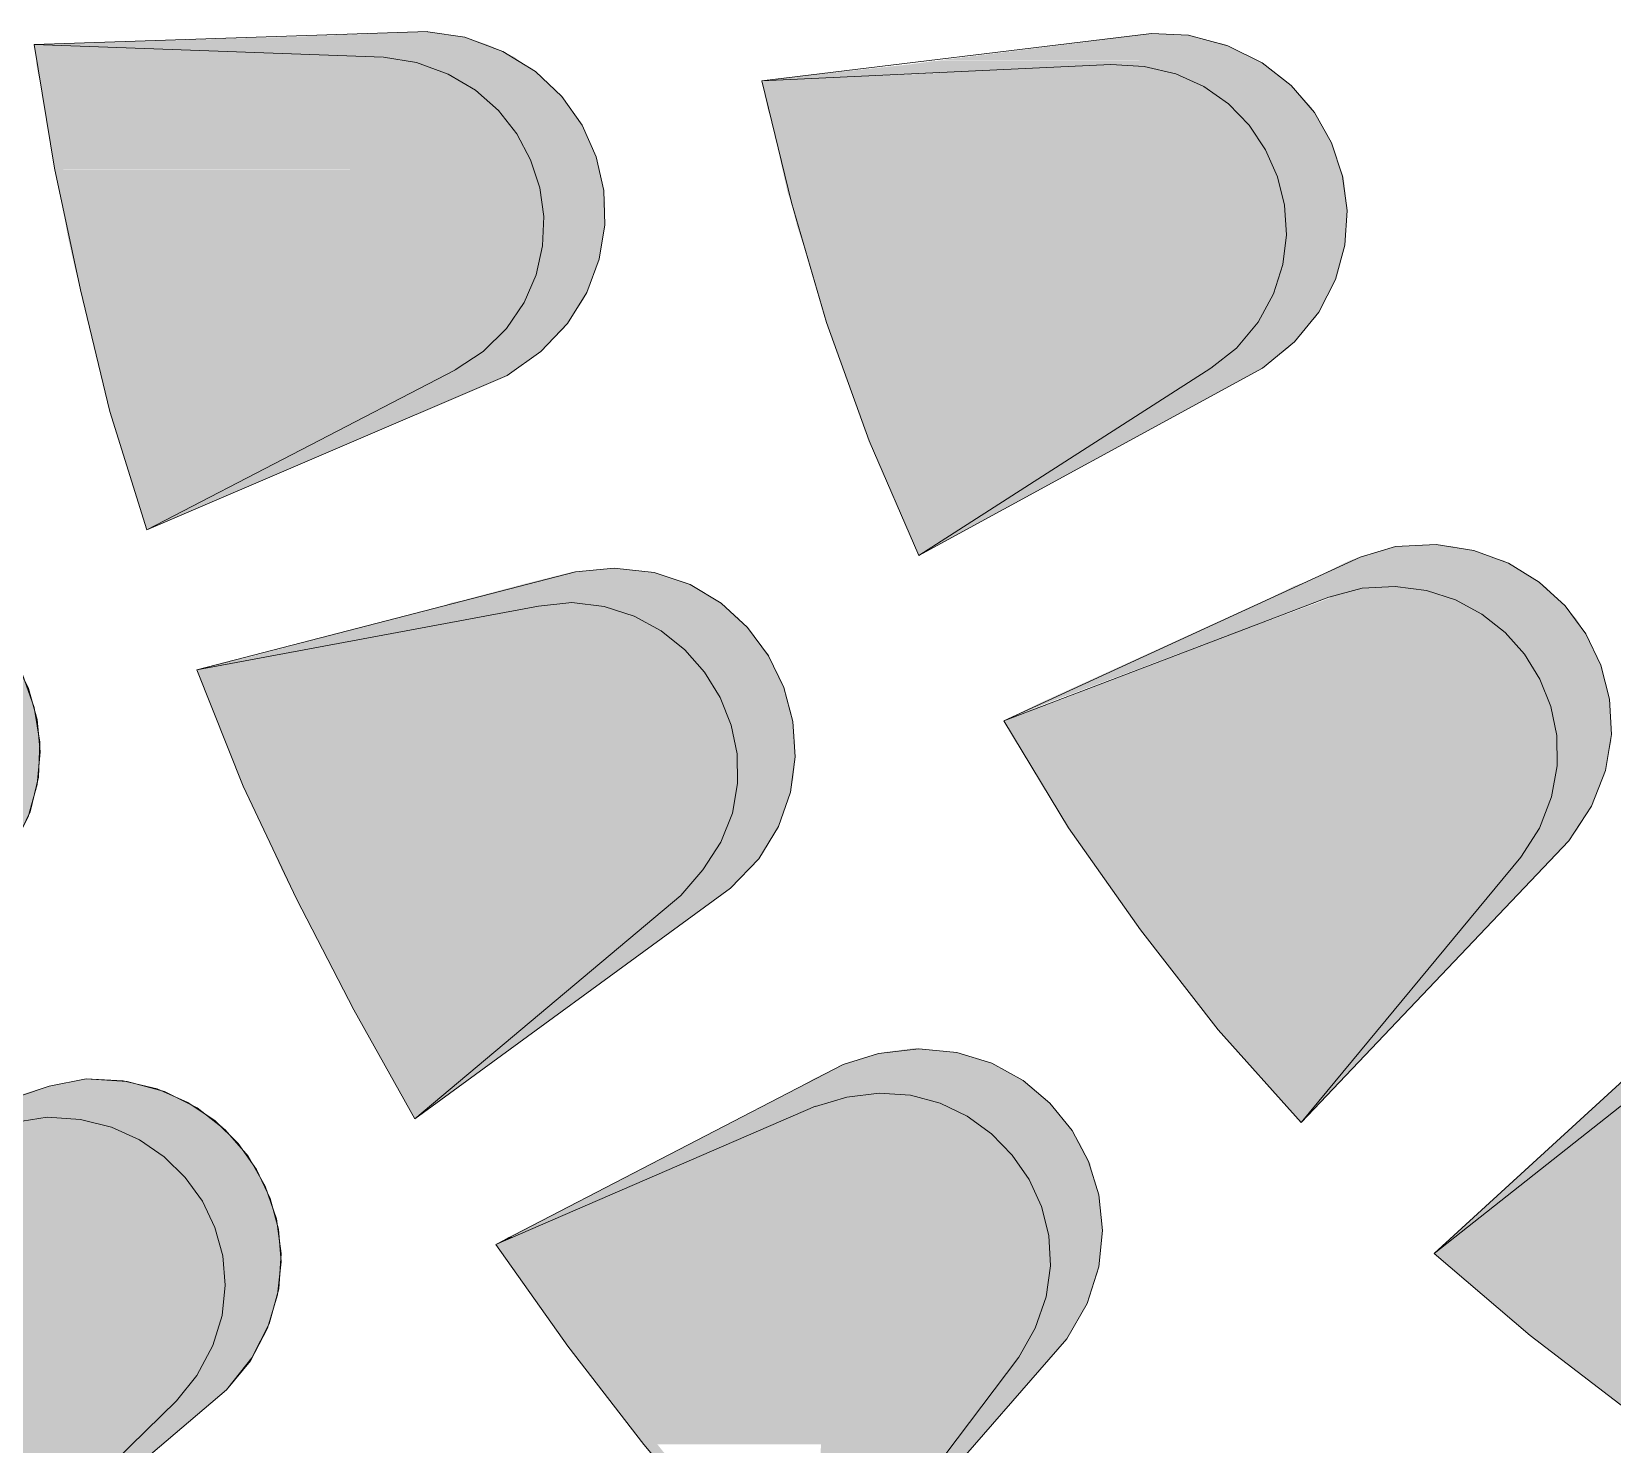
# Model space of a CAD drawing. Extents: x 0 to 245, y -13 to 205.
# Drawn here: x 110.05 to 136.17, y 73.71 to 97.07 of the extents above; entities that cross this region are included whole.
import ezdxf

# ---------------------------------------------------------------- set-up
doc = ezdxf.new("R2010")
doc.units = 0
doc.layers.add('FILL', color=8, linetype='Continuous')
doc.layers.add('GEOMETRY', color=7, linetype='Continuous')

msp = doc.modelspace()

# ---------------------------------------------------------------- hatches: boundary and pattern name
at = {"layer": 'FILL'}
for points in [[(110.091, 96.86), (116.593, 97.072)], [(114.121, 96.98), (110.092, 96.861), (117.569, 96.861)], [(111.953, 88.833), (117.905, 91.388), (118.462, 91.784), (118.9, 92.247), (119.221, 92.761), (119.426, 93.31), (119.519, 93.877), (119.501, 94.446), (119.375, 95), (119.144, 95.524), (118.808, 96), (118.372, 96.412), (117.836, 96.744), (117.204, 96.979), (116.593, 97.071)], [(116.592, 97.071), (114.12, 96.979), (117.202, 96.979)], [(114.121, 96.98), (117.203, 96.98), (117.569, 96.861)], [(122.117, 96.259), (128.555, 97.041)], [(124.711, 88.413), (130.387, 91.509), (130.917, 91.942), (131.318, 92.436), (131.593, 92.975), (131.748, 93.54), (131.786, 94.116), (131.712, 94.685), (131.53, 95.231), (131.246, 95.736), (130.863, 96.183), (130.385, 96.556), (129.818, 96.838), (129.166, 97.011), (128.556, 97.041)], [(128.342, 97.011), (127.153, 96.861), (129.777, 96.861)], [(128.555, 97.041), (128.342, 97.011), (129.165, 97.011)], [(128.342, 97.011), (129.165, 97.011), (129.777, 96.861)], [(115.86, 96.65), (110.091, 96.861)], [(110.091, 96.861), (110.427, 94.817), (110.853, 92.802), (111.342, 90.789), (111.952, 88.834)], [(110.091, 96.861), (111.952, 96.77), (117.782, 96.77)], [(110.091, 96.861), (117.569, 96.861), (117.782, 96.77)], [(110.091, 96.861), (110.121, 96.65), (115.798, 96.65)], [(111.953, 96.77), (115.86, 96.65), (118.027, 96.65)], [(111.953, 96.77), (117.783, 96.77), (118.027, 96.65)], [(127.153, 96.861), (124.986, 96.59), (130.327, 96.59)], [(127.153, 96.861), (129.777, 96.861), (130.327, 96.59)], [(110.122, 96.65), (110.122, 96.56), (116.348, 96.56)], [(110.122, 96.65), (115.799, 96.65), (116.348, 96.56)], [(110.122, 96.56), (110.152, 96.378), (116.898, 96.378)], [(110.122, 96.56), (116.348, 96.56), (116.898, 96.378)], [(117.049, 91.48), (117.507, 91.781), (117.895, 92.166), (118.186, 92.595), (118.384, 93.053), (118.491, 93.53), (118.509, 94.013), (118.443, 94.491), (118.294, 94.95), (118.066, 95.38), (117.76, 95.768), (117.38, 96.102), (116.929, 96.37), (116.41, 96.56), (115.86, 96.65)], [(115.86, 96.65), (116.41, 96.56), (118.149, 96.56)], [(115.86, 96.65), (118.027, 96.65), (118.149, 96.56)], [(116.41, 96.56), (116.654, 96.47), (118.301, 96.47)], [(116.41, 96.56), (118.149, 96.56), (118.301, 96.47)], [(116.654, 96.47), (116.927, 96.378), (118.423, 96.378)], [(116.654, 96.47), (118.3, 96.47), (118.423, 96.378)], [(122.117, 96.259), (127.884, 96.53)], [(124.557, 96.53), (123.154, 96.378), (124.557, 96.378)], [(124.986, 96.589), (124.557, 96.53), (130.386, 96.53)], [(124.557, 96.53), (127.883, 96.53), (124.557, 96.378)], [(127.396, 96.53), (124.864, 96.378), (128.921, 96.378)], [(124.986, 96.589), (130.327, 96.589), (130.386, 96.53)], [(127.825, 96.53), (127.396, 96.53), (128.373, 96.53)], [(127.396, 96.53), (128.373, 96.53), (128.921, 96.378)], [(129.533, 91.509), (129.96, 91.839), (130.318, 92.271), (130.572, 92.736), (130.725, 93.22), (130.784, 93.713), (130.752, 94.202), (130.636, 94.674), (130.44, 95.119), (130.168, 95.523), (129.827, 95.876), (129.421, 96.164), (128.954, 96.375), (128.433, 96.498), (127.884, 96.53)], [(127.884, 96.53), (128.434, 96.498), (130.449, 96.498)], [(127.884, 96.53), (130.387, 96.53), (130.449, 96.498)], [(128.433, 96.499), (128.983, 96.378), (130.63, 96.378)], [(128.433, 96.499), (130.449, 96.499), (130.63, 96.378)], [(110.152, 96.378), (110.213, 96.108), (117.355, 96.108)], [(110.152, 96.378), (116.898, 96.378), (117.355, 96.108)], [(116.927, 96.378), (117.385, 96.079), (118.727, 96.079)], [(116.927, 96.378), (118.422, 96.378), (118.727, 96.079)], [(123.154, 96.378), (124.557, 96.378), (122.117, 96.259)], [(124.864, 96.378), (122.117, 96.259), (129.226, 96.259)], [(122.117, 96.259), (122.603, 94.245), (123.184, 92.261), (123.886, 90.306), (124.711, 88.413)], [(122.117, 96.259), (122.147, 96.138), (129.44, 96.138)], [(122.117, 96.259), (129.226, 96.259), (129.44, 96.138)], [(122.147, 96.138), (122.208, 95.808), (129.899, 95.808)], [(122.147, 96.138), (129.44, 96.138), (129.899, 95.808)], [(124.864, 96.378), (128.922, 96.378), (129.226, 96.259)], [(128.983, 96.378), (129.258, 96.23), (130.815, 96.23)], [(128.983, 96.378), (130.63, 96.378), (130.815, 96.23)], [(129.259, 96.23), (129.472, 96.138), (130.906, 96.138)], [(129.259, 96.23), (130.816, 96.23), (130.906, 96.138)], [(129.471, 96.138), (129.899, 95.808), (131.21, 95.808)], [(129.471, 96.138), (130.906, 96.138), (131.21, 95.808)], [(110.213, 96.109), (110.275, 95.748), (117.783, 95.748)], [(110.213, 96.109), (117.356, 96.109), (117.783, 95.748)], [(117.385, 96.079), (117.415, 96.049), (118.758, 96.049)], [(117.385, 96.079), (118.727, 96.079), (118.758, 96.049)], [(117.416, 96.049), (117.812, 95.718), (119.003, 95.718)], [(117.416, 96.049), (118.759, 96.049), (119.003, 95.718)], [(110.275, 95.747), (110.336, 95.298), (118.118, 95.298)], [(110.275, 95.747), (117.783, 95.747), (118.118, 95.298)], [(117.813, 95.718), (117.905, 95.568), (119.125, 95.568)], [(117.813, 95.718), (119.002, 95.718), (119.125, 95.568)], [(122.208, 95.808), (122.33, 95.417), (130.266, 95.417)], [(122.208, 95.808), (129.899, 95.808), (130.266, 95.417)], [(129.899, 95.808), (129.928, 95.779), (131.211, 95.779)], [(129.899, 95.808), (131.211, 95.808), (131.211, 95.779)], [(129.928, 95.779), (130.265, 95.388), (131.454, 95.388)], [(129.928, 95.779), (131.21, 95.779), (131.454, 95.388)], [(117.905, 95.568), (118.149, 95.267), (119.247, 95.267)], [(117.905, 95.568), (119.125, 95.568), (119.247, 95.267)], [(122.33, 95.417), (122.422, 94.937), (130.54, 94.937)], [(122.33, 95.417), (130.266, 95.417), (130.54, 94.937)], [(130.265, 95.388), (130.356, 95.238), (131.516, 95.238)], [(130.265, 95.388), (131.454, 95.388), (131.516, 95.238)], [(110.336, 95.298), (110.428, 94.817), (118.332, 94.817)], [(110.336, 95.298), (118.118, 95.298), (118.332, 94.817)], [(118.149, 95.267), (118.24, 95.027), (119.37, 95.027)], [(118.149, 95.267), (119.247, 95.267), (119.37, 95.027)], [(130.356, 95.238), (130.54, 94.907), (131.638, 94.907)], [(130.356, 95.238), (131.516, 95.238), (131.638, 94.907)], [(118.24, 95.027), (118.362, 94.756), (119.431, 94.756)], [(118.24, 95.027), (119.37, 95.027), (119.431, 94.756)], [(122.422, 94.937), (122.544, 94.396), (130.723, 94.396)], [(122.422, 94.937), (130.54, 94.937), (130.723, 94.396)], [(130.54, 94.906), (130.631, 94.664), (131.73, 94.664)], [(130.54, 94.906), (131.639, 94.906), (131.73, 94.664)], [(110.427, 94.817), (110.427, 94.787), (118.362, 94.787)], [(110.427, 94.817), (118.331, 94.817), (118.362, 94.787)], [(110.427, 94.786), (110.549, 94.245), (118.485, 94.245)], [(110.427, 94.786), (118.362, 94.786), (118.485, 94.245)], [(118.362, 94.755), (118.455, 94.425), (119.491, 94.425)], [(118.362, 94.755), (119.431, 94.755), (119.491, 94.425)], [(130.63, 94.664), (130.722, 94.395), (131.76, 94.395)], [(130.63, 94.664), (131.73, 94.664), (131.76, 94.395)], [(118.455, 94.425), (118.485, 94.245), (119.522, 94.245)], [(118.455, 94.425), (119.491, 94.425), (119.522, 94.245)], [(122.544, 94.396), (122.604, 94.246), (130.754, 94.246)], [(122.544, 94.396), (130.723, 94.396), (130.754, 94.246)], [(130.722, 94.396), (130.753, 94.066), (131.79, 94.066)], [(130.722, 94.396), (131.76, 94.396), (131.79, 94.066)], [(110.549, 94.245), (110.641, 93.704), (118.514, 93.704)], [(110.549, 94.245), (118.485, 94.245), (118.514, 93.704)], [(118.485, 94.245), (118.485, 93.824), (119.522, 93.824)], [(118.485, 94.245), (119.522, 94.245), (119.522, 93.824)], [(122.603, 94.245), (122.697, 93.854), (130.783, 93.854)], [(122.603, 94.245), (130.753, 94.245), (130.783, 93.854)], [(130.754, 94.066), (130.783, 93.825), (131.761, 93.825)], [(130.754, 94.066), (131.791, 94.066), (131.761, 93.825)], [(118.485, 93.824), (118.514, 93.674), (119.491, 93.674)], [(118.485, 93.824), (119.522, 93.824), (119.491, 93.674)], [(122.697, 93.855), (122.88, 93.313), (130.754, 93.313)], [(122.697, 93.855), (130.783, 93.855), (130.754, 93.313)], [(130.783, 93.824), (130.754, 93.464), (131.73, 93.464)], [(130.783, 93.824), (131.761, 93.824), (131.73, 93.464)], [(110.64, 93.704), (110.762, 93.162), (118.422, 93.162)], [(110.64, 93.704), (118.514, 93.704), (118.422, 93.162)], [(118.514, 93.674), (118.422, 93.224), (119.4, 93.224)], [(118.514, 93.674), (119.491, 93.674), (119.4, 93.224)], [(122.88, 93.313), (123.033, 92.773), (130.601, 92.773)], [(122.88, 93.313), (130.754, 93.313), (130.601, 92.773)], [(130.754, 93.282), (130.631, 92.891), (131.548, 92.891)], [(130.754, 93.463), (130.754, 93.282), (131.668, 93.282)], [(130.754, 93.463), (131.731, 93.463), (131.668, 93.282)], [(130.754, 93.282), (131.668, 93.282), (131.548, 92.891)], [(110.762, 93.162), (110.853, 92.802), (118.271, 92.802)], [(110.762, 93.162), (118.422, 93.162), (118.271, 92.802)], [(118.392, 93.132), (118.209, 92.682), (119.186, 92.682)], [(118.422, 93.224), (118.392, 93.132), (119.369, 93.132)], [(118.392, 93.132), (119.37, 93.132), (119.186, 92.682)], [(118.422, 93.224), (119.4, 93.224), (119.369, 93.132)], [(110.853, 92.802), (110.884, 92.652), (118.209, 92.652)], [(110.853, 92.802), (118.271, 92.802), (118.209, 92.652)], [(123.033, 92.773), (123.184, 92.29), (130.327, 92.29)], [(123.033, 92.773), (130.6, 92.773), (130.327, 92.29)], [(130.57, 92.773), (130.356, 92.351), (131.272, 92.351)], [(130.63, 92.892), (130.569, 92.773), (131.486, 92.773)], [(130.57, 92.773), (131.487, 92.773), (131.272, 92.351)], [(130.63, 92.892), (131.546, 92.892), (131.486, 92.773)], [(110.884, 92.652), (111.006, 92.172), (117.905, 92.172)], [(110.884, 92.652), (118.209, 92.652), (117.905, 92.172)], [(118.21, 92.622), (117.905, 92.171), (118.851, 92.171)], [(118.21, 92.682), (118.21, 92.622), (119.156, 92.622)], [(118.21, 92.682), (119.188, 92.682), (119.156, 92.622)], [(118.21, 92.622), (119.156, 92.622), (118.851, 92.171)], [(123.184, 92.289), (123.184, 92.261), (130.294, 92.261)], [(123.184, 92.289), (130.327, 92.289), (130.294, 92.261)], [(123.184, 92.261), (123.336, 91.869), (129.959, 91.869)], [(123.184, 92.261), (130.294, 92.261), (129.959, 91.869)], [(130.327, 92.289), (129.99, 91.9), (130.876, 91.9)], [(130.356, 92.351), (130.327, 92.289), (131.21, 92.289)], [(130.327, 92.289), (131.211, 92.289), (130.876, 91.9)], [(130.356, 92.351), (131.272, 92.351), (131.21, 92.289)], [(111.007, 92.171), (111.098, 91.78), (117.507, 91.78)], [(111.007, 92.171), (117.905, 92.171), (117.507, 91.78)], [(117.875, 92.171), (117.508, 91.78), (118.455, 91.78)], [(117.905, 92.171), (117.875, 92.171), (118.85, 92.171)], [(117.875, 92.171), (118.851, 92.171), (118.455, 91.78)], [(117.905, 92.171), (118.85, 92.171)], [(111.097, 91.78), (111.191, 91.479), (117.049, 91.479)], [(111.097, 91.78), (117.507, 91.78), (117.049, 91.479)], [(117.446, 91.75), (117.05, 91.479), (117.996, 91.479)], [(117.507, 91.78), (117.446, 91.75), (118.393, 91.75)], [(117.446, 91.75), (118.392, 91.75), (117.996, 91.479)], [(117.507, 91.78), (118.455, 91.78), (118.393, 91.75)], [(123.337, 91.869), (123.459, 91.509), (129.533, 91.509)], [(123.337, 91.869), (129.96, 91.869), (129.533, 91.509)], [(129.96, 91.839), (129.533, 91.509), (130.387, 91.509)], [(129.99, 91.901), (129.96, 91.839), (130.815, 91.839)], [(129.96, 91.839), (130.815, 91.839), (130.387, 91.509)], [(129.99, 91.901), (130.876, 91.901), (130.815, 91.839)], [(111.191, 91.48), (111.342, 90.789), (115.738, 90.789)], [(111.191, 91.48), (117.049, 91.48), (115.738, 90.789)], [(111.953, 88.833), (117.05, 91.479)], [(117.049, 91.48), (116.927, 91.388), (117.905, 91.388)], [(117.049, 91.48), (117.995, 91.48), (117.905, 91.388)], [(123.459, 91.509), (123.886, 90.306), (127.671, 90.306)], [(123.459, 91.509), (129.533, 91.509), (127.671, 90.306)], [(124.711, 88.413), (129.533, 91.509)], [(129.533, 91.509), (130.387, 91.509), (124.711, 88.413)], [(129.533, 91.509), (130.387, 91.509)], [(129.533, 91.509), (130.387, 91.509)], [(116.927, 91.388), (117.905, 91.388), (111.952, 88.833)], [(111.342, 90.788), (115.738, 90.788), (111.952, 88.833)], [(123.885, 90.306), (127.67, 90.306), (124.71, 88.413)], [(131.028, 79.034), (135.453, 83.693), (135.828, 84.266), (136.058, 84.858), (136.154, 85.453), (136.125, 86.037), (135.981, 86.596), (135.732, 87.114), (135.388, 87.578), (134.959, 87.972), (134.454, 88.282), (133.883, 88.494), (133.257, 88.592), (132.585, 88.561), (132.005, 88.384)], [(132.585, 88.562), (132.462, 88.504), (133.806, 88.504)], [(133.195, 88.594), (132.585, 88.562), (133.531, 88.562)], [(132.585, 88.562), (133.531, 88.562), (133.806, 88.504)], [(126.115, 85.679), (132.005, 88.384)], [(131.822, 88.323), (131.15, 87.991), (134.933, 87.991)], [(132.005, 88.384), (131.822, 88.323), (134.386, 88.323)], [(131.822, 88.323), (134.385, 88.323), (134.933, 87.991)], [(132.462, 88.504), (132.005, 88.384), (134.172, 88.384)], [(132.005, 88.384), (134.172, 88.384), (134.386, 88.323)], [(132.462, 88.504), (133.806, 88.504), (134.172, 88.384)], [(103.316, 79.396), (108.872, 82.702), (109.383, 83.134), (109.765, 83.631), (110.023, 84.174), (110.16, 84.745), (110.181, 85.326), (110.091, 85.898), (109.895, 86.444), (109.596, 86.945), (109.199, 87.384), (108.709, 87.742), (108.13, 88.001), (107.466, 88.143), (106.857, 88.143)], [(108.872, 82.701), (109.359, 83.093), (109.729, 83.577), (109.988, 84.092), (110.139, 84.626), (110.187, 85.166), (110.138, 85.699), (109.995, 86.211), (109.765, 86.691), (109.452, 87.124), (109.061, 87.499), (108.596, 87.803), (108.063, 88.021), (107.467, 88.142), (106.857, 88.142)], [(112.777, 86.519), (119.034, 88.143)], [(116.378, 79.095), (121.598, 82.912), (122.062, 83.395), (122.39, 83.93), (122.589, 84.498), (122.666, 85.082), (122.626, 85.664), (122.477, 86.227), (122.227, 86.753), (121.88, 87.223), (121.445, 87.621), (120.928, 87.929), (120.336, 88.128), (119.676, 88.202), (119.034, 88.143)], [(119.003, 88.143), (118.272, 87.962), (120.866, 87.962)], [(119.034, 88.143), (119.003, 88.143), (120.285, 88.143)], [(119.003, 88.143), (120.285, 88.143), (120.866, 87.962)], [(119.676, 88.202), (119.034, 88.142), (120.163, 88.142)], [(119.034, 88.143), (120.285, 88.143)], [(118.271, 87.962), (117.141, 87.661), (121.382, 87.661)], [(118.271, 87.962), (120.866, 87.962), (121.382, 87.661)], [(130.844, 87.871), (130.539, 87.722), (131.487, 87.722)], [(130.906, 87.904), (130.844, 87.872), (132.036, 87.872)], [(130.844, 87.871), (132.035, 87.871), (131.487, 87.722)], [(131.15, 87.991), (130.906, 87.903), (135.056, 87.903)], [(130.906, 87.904), (132.585, 87.904), (132.036, 87.872)], [(131.15, 87.991), (134.933, 87.991), (135.056, 87.903)], [(131.883, 87.812), (131.455, 87.691), (133.47, 87.691)], [(134.66, 83.424), (134.965, 83.905), (135.163, 84.419), (135.256, 84.932), (135.25, 85.433), (135.153, 85.915), (134.973, 86.366), (134.718, 86.777), (134.396, 87.139), (134.013, 87.442), (133.578, 87.676), (133.098, 87.832), (132.582, 87.9), (132.036, 87.871), (131.487, 87.722)], [(131.973, 87.841), (131.882, 87.812), (133.103, 87.812)], [(131.883, 87.812), (133.104, 87.812), (133.47, 87.691)], [(132.553, 87.904), (131.973, 87.842), (132.859, 87.842)], [(131.973, 87.841), (132.859, 87.841), (133.103, 87.812)], [(132.585, 87.904), (133.134, 87.812), (135.148, 87.812)], [(132.585, 87.904), (135.057, 87.904), (135.148, 87.812)], [(133.134, 87.812), (133.684, 87.632), (135.332, 87.632)], [(133.134, 87.812), (135.149, 87.812), (135.332, 87.632)], [(112.777, 86.519), (118.423, 87.572)], [(116.836, 87.572), (113.632, 86.73), (113.967, 86.73)], [(116.836, 87.572), (118.423, 87.572), (113.967, 86.73)], [(116.989, 87.632), (116.836, 87.572), (118.423, 87.572)], [(117.141, 87.661), (116.989, 87.632), (121.413, 87.632)], [(116.989, 87.632), (118.972, 87.632), (118.423, 87.572)], [(117.141, 87.661), (121.382, 87.661), (121.413, 87.632)], [(118.362, 87.572), (117.446, 87.389), (120.041, 87.389)], [(118.392, 87.572), (118.362, 87.572), (119.491, 87.572)], [(118.362, 87.572), (119.491, 87.572), (120.041, 87.389)], [(118.943, 87.632), (118.392, 87.572), (119.431, 87.572)], [(118.392, 87.572), (119.491, 87.572)], [(120.773, 82.792), (121.139, 83.212), (121.437, 83.67), (121.627, 84.15), (121.714, 84.64), (121.705, 85.13), (121.607, 85.608), (121.426, 86.062), (121.169, 86.48), (120.842, 86.851), (120.453, 87.163), (120.007, 87.405), (119.511, 87.565), (118.972, 87.632), (118.422, 87.571)], [(118.972, 87.632), (119.551, 87.542), (121.505, 87.542)], [(118.972, 87.632), (121.413, 87.632), (121.505, 87.542)], [(119.551, 87.542), (120.072, 87.39), (121.718, 87.39)], [(119.551, 87.542), (121.505, 87.542), (121.718, 87.39)], [(126.115, 85.679), (131.487, 87.722)], [(130.54, 87.722), (126.725, 85.978), (126.847, 85.978)], [(130.54, 87.722), (131.487, 87.722), (126.847, 85.978)], [(131.303, 87.632), (130.57, 87.361), (134.11, 87.361)], [(131.303, 87.632), (133.621, 87.632), (134.11, 87.361)], [(131.455, 87.691), (131.304, 87.632), (133.622, 87.632)], [(131.455, 87.691), (133.47, 87.691), (133.622, 87.632)], [(133.683, 87.632), (133.714, 87.603), (135.362, 87.603)], [(133.683, 87.632), (135.331, 87.632), (135.362, 87.603)], [(133.715, 87.603), (134.141, 87.362), (135.576, 87.362)], [(133.715, 87.603), (135.362, 87.603), (135.576, 87.362)], [(117.446, 87.39), (116.011, 87.12), (120.529, 87.12)], [(117.446, 87.39), (120.041, 87.39), (120.529, 87.12)], [(120.072, 87.39), (120.285, 87.242), (121.842, 87.242)], [(120.072, 87.39), (121.718, 87.39), (121.842, 87.242)], [(130.57, 87.362), (129.593, 87.001), (134.538, 87.001)], [(130.57, 87.362), (134.11, 87.362), (134.538, 87.001)], [(134.14, 87.362), (134.415, 87.121), (135.727, 87.121)], [(134.14, 87.362), (135.576, 87.362), (135.727, 87.121)], [(116.011, 87.12), (114.088, 86.761), (120.955, 86.761)], [(116.011, 87.12), (120.529, 87.12), (120.955, 86.761)], [(120.285, 87.241), (120.558, 87.091), (121.964, 87.091)], [(120.285, 87.241), (121.842, 87.241), (121.964, 87.091)], [(120.558, 87.091), (120.925, 86.761), (122.239, 86.761)], [(120.558, 87.091), (121.963, 87.091), (122.239, 86.761)], [(129.593, 87), (128.403, 86.55), (134.873, 86.55)], [(129.593, 87), (134.537, 87), (134.873, 86.55)], [(134.416, 87.12), (134.568, 86.97), (135.789, 86.97)], [(134.416, 87.12), (135.728, 87.12), (135.789, 86.97)], [(114.089, 86.761), (112.777, 86.519), (121.14, 86.519)], [(114.089, 86.761), (120.956, 86.761), (121.14, 86.519)], [(120.926, 86.761), (120.956, 86.731), (122.239, 86.731)], [(120.926, 86.761), (122.239, 86.761), (122.239, 86.731)], [(134.568, 86.97), (134.874, 86.55), (136.003, 86.55)], [(134.568, 86.97), (135.789, 86.97), (136.003, 86.55)], [(112.777, 86.519), (113.541, 84.597), (114.425, 82.734), (115.372, 80.898), (116.378, 79.095)], [(112.777, 86.519), (112.839, 86.339), (121.291, 86.339)], [(112.777, 86.519), (121.139, 86.519), (121.291, 86.339)], [(113.632, 86.731), (113.966, 86.731), (112.778, 86.519)], [(120.956, 86.731), (121.291, 86.31), (122.452, 86.31)], [(120.956, 86.731), (122.239, 86.731), (122.452, 86.31)], [(128.403, 86.55), (127.091, 86.038), (135.118, 86.038)], [(128.403, 86.55), (134.874, 86.55), (135.118, 86.038)], [(134.874, 86.55), (134.874, 86.519), (136.003, 86.519)], [(134.874, 86.55), (136.003, 86.55), (136.003, 86.519)], [(134.874, 86.519), (135.118, 86.039), (136.125, 86.039)], [(134.874, 86.519), (136.003, 86.519), (136.125, 86.039)], [(112.839, 86.339), (113.052, 85.827), (121.537, 85.827)], [(112.839, 86.339), (121.291, 86.339), (121.537, 85.827)], [(121.291, 86.31), (121.353, 86.218), (122.483, 86.218)], [(121.291, 86.31), (122.452, 86.31), (122.483, 86.218)], [(121.353, 86.218), (121.537, 85.798), (122.603, 85.798)], [(121.353, 86.218), (122.483, 86.218), (122.603, 85.798)], [(108.93, 86.099), (108.993, 85.918), (110.091, 85.918)], [(108.93, 86.099), (110.031, 86.099), (110.091, 85.918)], [(127.091, 86.038), (126.114, 85.679), (135.208, 85.679)], [(126.724, 85.978), (126.846, 85.978), (126.115, 85.679)], [(127.091, 86.038), (135.117, 86.038), (135.208, 85.679)], [(135.118, 86.038), (135.118, 85.977), (136.125, 85.977)], [(135.118, 86.038), (136.125, 86.038), (136.125, 85.977)], [(135.118, 85.978), (135.24, 85.498), (136.125, 85.498)], [(135.118, 85.978), (136.125, 85.978), (136.125, 85.498)], [(108.994, 85.918), (109.115, 85.589), (110.152, 85.589)], [(108.994, 85.918), (110.092, 85.918), (110.152, 85.589)], [(113.051, 85.827), (113.265, 85.287), (121.689, 85.287)], [(113.051, 85.827), (121.536, 85.827), (121.689, 85.287)], [(121.537, 85.798), (121.598, 85.648), (122.635, 85.648)], [(121.537, 85.798), (122.603, 85.798), (122.635, 85.648)], [(109.115, 85.589), (109.146, 85.318), (110.183, 85.318)], [(109.115, 85.589), (110.152, 85.589), (110.183, 85.318)], [(121.597, 85.648), (121.689, 85.288), (122.664, 85.288)], [(121.597, 85.648), (122.634, 85.648), (122.664, 85.288)], [(126.115, 85.679), (127.182, 83.906), (128.373, 82.222), (129.655, 80.568), (131.028, 79.034)], [(126.115, 85.679), (126.206, 85.527), (135.24, 85.527)], [(126.115, 85.679), (135.209, 85.679), (135.24, 85.527)], [(126.206, 85.527), (126.542, 84.958), (135.269, 84.958)], [(126.206, 85.527), (135.24, 85.527), (135.269, 84.958)], [(135.24, 85.497), (135.24, 85.347), (136.156, 85.347)], [(135.24, 85.497), (136.125, 85.497), (136.156, 85.347)], [(109.146, 85.318), (109.206, 85.047), (110.183, 85.047)], [(109.146, 85.318), (110.183, 85.318), (110.183, 85.047)], [(113.265, 85.287), (113.478, 84.745), (121.718, 84.745)], [(113.265, 85.287), (121.689, 85.287), (121.718, 84.745)], [(121.689, 85.287), (121.689, 85.046), (122.665, 85.046)], [(121.689, 85.287), (122.665, 85.287), (122.665, 85.046)], [(135.24, 85.347), (135.269, 84.956), (136.064, 84.956)], [(135.24, 85.347), (136.156, 85.347), (136.064, 84.956)], [(109.206, 85.046), (109.176, 84.716), (110.152, 84.716)], [(109.206, 85.046), (110.184, 85.046), (110.152, 84.716)], [(121.689, 85.046), (121.718, 84.716), (122.634, 84.716)], [(121.689, 85.046), (122.665, 85.046), (122.634, 84.716)], [(126.542, 84.957), (126.877, 84.416), (135.179, 84.416)], [(126.542, 84.957), (135.27, 84.957), (135.179, 84.416)], [(135.269, 84.957), (135.208, 84.776), (136.033, 84.776)], [(135.269, 84.957), (136.064, 84.957), (136.033, 84.776)], [(109.176, 84.716), (109.176, 84.505), (110.092, 84.505)], [(109.176, 84.716), (110.153, 84.716), (110.092, 84.505)], [(113.478, 84.745), (113.54, 84.597), (121.689, 84.597)], [(113.478, 84.745), (121.718, 84.745), (121.689, 84.597)], [(121.718, 84.716), (121.657, 84.445), (122.573, 84.445)], [(121.718, 84.716), (122.634, 84.716), (122.573, 84.445)], [(135.209, 84.777), (135.148, 84.417), (135.881, 84.417)], [(135.209, 84.777), (136.033, 84.777), (135.881, 84.417)], [(109.176, 84.505), (110.092, 84.505), (110, 84.114)], [(113.541, 84.597), (113.723, 84.204), (121.628, 84.204)], [(113.541, 84.597), (121.689, 84.597), (121.628, 84.204)], [(121.658, 84.445), (121.628, 84.175), (122.483, 84.175)], [(121.658, 84.445), (122.574, 84.445), (122.483, 84.175)], [(126.877, 84.416), (127.183, 83.905), (134.965, 83.905)], [(126.877, 84.416), (135.179, 84.416), (134.965, 83.905)], [(135.148, 84.416), (135.087, 84.204), (135.789, 84.204)], [(135.148, 84.416), (135.88, 84.416), (135.789, 84.204)], [(113.722, 84.204), (113.966, 83.693), (121.445, 83.693)], [(113.722, 84.204), (121.627, 84.204), (121.445, 83.693)], [(121.628, 84.175), (121.506, 83.873), (122.36, 83.873)], [(121.628, 84.175), (122.483, 84.175), (122.36, 83.873)], [(135.088, 84.204), (134.965, 83.905), (135.608, 83.905)], [(135.088, 84.204), (135.789, 84.204), (135.608, 83.905)], [(121.505, 83.874), (121.444, 83.663), (122.238, 83.663)], [(121.505, 83.874), (122.359, 83.874), (122.238, 83.663)], [(127.182, 83.905), (134.964, 83.905)], [(127.182, 83.905), (134.964, 83.905)], [(127.213, 83.905), (127.518, 83.424), (134.66, 83.424)], [(127.213, 83.905), (134.965, 83.905), (134.66, 83.424)], [(134.965, 83.905), (134.843, 83.693), (135.453, 83.693)], [(134.965, 83.905), (135.608, 83.905), (135.453, 83.693)], [(113.966, 83.694), (114.181, 83.213), (121.139, 83.213)], [(113.966, 83.694), (121.445, 83.694), (121.139, 83.213)], [(121.445, 83.663), (121.232, 83.364), (122.025, 83.364)], [(121.445, 83.663), (122.239, 83.663), (122.025, 83.364)], [(134.842, 83.694), (134.66, 83.424), (135.208, 83.424)], [(134.842, 83.694), (135.452, 83.694), (135.208, 83.424)], [(121.232, 83.364), (121.139, 83.212), (121.872, 83.212)], [(121.232, 83.364), (122.025, 83.364), (121.872, 83.212)], [(127.517, 83.424), (128.372, 82.222), (133.653, 82.222)], [(127.517, 83.424), (134.66, 83.424), (133.653, 82.222)], [(131.028, 79.034), (134.66, 83.424)], [(134.66, 83.424), (135.209, 83.424), (131.028, 79.034)], [(114.181, 83.212), (114.393, 82.792), (120.773, 82.792)], [(114.181, 83.212), (121.139, 83.212), (120.773, 82.792)], [(121.139, 83.212), (120.866, 82.912), (121.597, 82.912)], [(121.139, 83.212), (121.871, 83.212), (121.597, 82.912)], [(120.866, 82.912), (120.773, 82.792), (121.445, 82.792)], [(120.866, 82.912), (121.597, 82.912), (121.445, 82.792)], [(114.393, 82.792), (114.425, 82.733), (120.682, 82.733)], [(114.393, 82.792), (120.773, 82.792), (120.682, 82.733)], [(114.426, 82.734), (115.372, 80.898), (118.514, 80.898)], [(114.426, 82.734), (120.683, 82.734), (118.514, 80.898)], [(120.773, 82.792), (121.445, 82.792), (116.377, 79.095)], [(116.378, 79.095), (120.774, 82.792)], [(128.373, 82.222), (129.655, 80.568), (132.309, 80.568)], [(128.373, 82.222), (133.653, 82.222), (132.309, 80.568)], [(133.225, 76.87), (137.987, 81.229)], [(115.372, 80.898), (118.515, 80.898), (116.378, 79.095)], [(129.655, 80.568), (132.308, 80.568), (131.028, 79.035)], [(122.911, 70.587), (127.153, 75.457), (127.489, 76.045), (127.683, 76.648), (127.745, 77.251), (127.685, 77.838), (127.514, 78.394), (127.241, 78.905), (126.876, 79.356), (126.431, 79.731), (125.914, 80.016), (125.337, 80.195), (124.708, 80.254), (124.04, 80.177), (123.459, 79.997)], [(124.192, 80.207), (124.039, 80.177), (125.321, 80.177)], [(124.649, 80.267), (124.192, 80.206), (125.259, 80.206)], [(124.192, 80.207), (125.259, 80.207), (125.321, 80.177)], [(133.225, 76.87), (137.711, 80.416)], [(137.101, 80.416), (133.714, 77.321), (133.805, 77.321)], [(137.101, 80.416), (137.711, 80.416), (133.805, 77.321)], [(117.721, 77.021), (123.458, 79.998)], [(123.459, 79.997), (122.97, 79.757), (126.389, 79.757)], [(123.551, 80.027), (123.459, 79.998), (125.932, 79.998)], [(123.459, 79.997), (125.932, 79.997), (126.389, 79.757)], [(124.04, 80.177), (123.551, 80.027), (125.871, 80.027)], [(123.551, 80.027), (125.871, 80.027), (125.932, 79.998)], [(124.04, 80.177), (125.321, 80.177), (125.871, 80.027)], [(108.351, 70.438), (113.265, 74.617), (113.688, 75.146), (113.974, 75.708), (114.133, 76.289), (114.17, 76.871), (114.092, 77.441), (113.908, 77.982), (113.623, 78.478), (113.246, 78.916), (112.782, 79.277), (112.24, 79.549), (111.625, 79.714), (110.946, 79.757), (110.335, 79.636)], [(113.265, 74.616), (113.662, 75.095), (113.945, 75.636), (114.112, 76.187), (114.171, 76.735), (114.128, 77.271), (113.991, 77.782), (113.765, 78.259), (113.459, 78.689), (113.078, 79.062), (112.63, 79.367), (112.12, 79.591), (111.557, 79.725), (110.946, 79.757), (110.335, 79.636)], [(110.794, 79.726), (110.336, 79.636), (111.862, 79.636)], [(110.946, 79.757), (110.794, 79.726), (111.556, 79.726)], [(110.794, 79.726), (111.557, 79.726), (111.862, 79.636)], [(122.969, 79.757), (122.543, 79.515), (126.663, 79.515)], [(122.969, 79.757), (126.388, 79.757), (126.663, 79.515)], [(104.171, 77.562), (110.336, 79.636)], [(110.122, 79.575), (109.359, 79.335), (112.685, 79.335)], [(110.336, 79.636), (110.122, 79.575), (112.137, 79.575)], [(110.122, 79.575), (112.137, 79.575), (112.685, 79.335)], [(110.336, 79.636), (111.862, 79.636), (112.137, 79.575)], [(122.422, 79.457), (122.117, 79.306), (123.001, 79.306)], [(122.544, 79.515), (122.422, 79.456), (123.52, 79.456)], [(122.422, 79.457), (123.52, 79.457), (123.001, 79.306)], [(122.544, 79.515), (124.07, 79.515), (123.52, 79.456)], [(126.359, 75.157), (126.633, 75.637), (126.814, 76.152), (126.886, 76.665), (126.856, 77.167), (126.735, 77.647), (126.53, 78.094), (126.252, 78.498), (125.908, 78.85), (125.507, 79.139), (125.059, 79.354), (124.573, 79.486), (124.056, 79.524), (123.519, 79.457), (123.001, 79.303)], [(123.49, 79.457), (123.062, 79.335), (125.137, 79.335)], [(123.642, 79.486), (123.49, 79.458), (124.649, 79.458)], [(123.49, 79.457), (124.649, 79.457), (125.137, 79.335)], [(123.642, 79.486), (124.587, 79.486), (124.649, 79.458)], [(124.04, 79.515), (123.643, 79.486), (124.588, 79.486)], [(124.07, 79.515), (124.649, 79.486), (126.724, 79.486)], [(124.07, 79.515), (126.664, 79.515), (126.724, 79.486)], [(124.649, 79.486), (125.015, 79.365), (126.877, 79.365)], [(124.649, 79.486), (126.724, 79.486), (126.877, 79.365)], [(136.492, 79.486), (135.85, 78.945), (142.137, 78.945)], [(109.359, 79.335), (108.749, 79.123), (112.991, 79.123)], [(109.359, 79.335), (112.685, 79.335), (112.991, 79.123)], [(117.721, 77.021), (123, 79.304)], [(122.117, 79.306), (117.933, 77.142), (117.996, 77.142)], [(122.117, 79.306), (123.001, 79.306), (117.996, 77.142)], [(122.94, 79.277), (122.452, 79.064), (125.626, 79.064)], [(123.062, 79.335), (122.94, 79.276), (125.199, 79.276)], [(122.94, 79.277), (125.199, 79.277), (125.626, 79.064)], [(123.062, 79.335), (125.137, 79.335), (125.199, 79.276)], [(125.015, 79.364), (125.167, 79.305), (126.908, 79.305)], [(125.015, 79.364), (126.876, 79.364), (126.908, 79.305)], [(125.168, 79.306), (125.657, 79.035), (127.121, 79.035)], [(125.168, 79.306), (126.908, 79.306), (127.121, 79.035)], [(109.511, 78.975), (108.626, 78.734), (111.862, 78.734)], [(108.749, 79.124), (110.306, 79.124), (109.756, 79.034)], [(109.695, 79.005), (109.511, 78.975), (111.373, 78.975)], [(109.511, 78.975), (111.372, 78.975), (111.862, 78.734)], [(110.152, 79.095), (109.695, 79.005), (111.16, 79.005)], [(109.695, 79.005), (111.16, 79.005), (111.373, 78.975)], [(112.442, 74.436), (112.777, 74.855), (113.039, 75.347), (113.193, 75.847), (113.246, 76.346), (113.205, 76.834), (113.077, 77.301), (112.869, 77.735), (112.587, 78.129), (112.238, 78.471), (111.828, 78.751), (111.365, 78.96), (110.855, 79.087), (110.305, 79.123), (109.755, 79.035)], [(110.245, 79.095), (110.152, 79.095), (110.824, 79.095)], [(110.152, 79.095), (110.824, 79.095), (111.16, 79.005)], [(110.305, 79.124), (110.853, 79.095), (113.021, 79.095)], [(110.305, 79.124), (112.991, 79.124), (113.021, 79.095)], [(110.853, 79.095), (111.373, 78.975), (113.205, 78.975)], [(110.853, 79.095), (113.021, 79.095), (113.205, 78.975)], [(111.373, 78.975), (111.404, 78.945), (113.205, 78.945)], [(111.373, 78.975), (113.205, 78.975), (113.205, 78.945)], [(111.404, 78.945), (111.891, 78.705), (113.419, 78.705)], [(111.404, 78.945), (113.205, 78.945), (113.419, 78.705)], [(122.452, 79.064), (121.628, 78.705), (126.053, 78.705)], [(122.452, 79.064), (125.626, 79.064), (126.053, 78.705)], [(125.657, 79.034), (125.871, 78.884), (127.244, 78.884)], [(125.657, 79.034), (127.121, 79.034), (127.244, 78.884)], [(135.85, 78.945), (135.178, 78.403), (142.227, 78.403)], [(135.85, 78.945), (142.136, 78.945), (142.227, 78.403)], [(108.627, 78.734), (107.375, 78.403), (112.319, 78.403)], [(108.627, 78.734), (111.862, 78.734), (112.319, 78.403)], [(111.891, 78.704), (112.165, 78.493), (113.601, 78.493)], [(111.891, 78.704), (113.418, 78.704), (113.601, 78.493)], [(121.628, 78.704), (120.622, 78.284), (126.419, 78.284)], [(121.628, 78.704), (126.053, 78.704), (126.419, 78.284)], [(125.871, 78.884), (126.084, 78.704), (127.366, 78.704)], [(125.871, 78.884), (127.244, 78.884), (127.366, 78.704)], [(126.084, 78.704), (126.359, 78.343), (127.549, 78.343)], [(126.084, 78.704), (127.366, 78.704), (127.549, 78.343)], [(107.375, 78.403), (105.85, 77.984), (112.686, 77.984)], [(107.375, 78.403), (112.319, 78.403), (112.686, 77.984)], [(112.166, 78.493), (112.351, 78.372), (113.663, 78.372)], [(112.166, 78.493), (113.602, 78.493), (113.663, 78.372)], [(112.35, 78.372), (112.715, 77.983), (113.907, 77.983)], [(112.35, 78.372), (113.662, 78.372), (113.907, 77.983)], [(135.178, 78.403), (134.476, 77.863), (142.199, 77.863)], [(135.178, 78.403), (142.227, 78.403), (142.199, 77.863)], [(120.622, 78.284), (119.491, 77.803), (126.664, 77.803)], [(120.622, 78.284), (126.419, 78.284), (126.664, 77.803)], [(126.359, 78.343), (126.419, 78.252), (127.548, 78.252)], [(126.359, 78.343), (127.548, 78.343), (127.548, 78.252)], [(126.419, 78.252), (126.694, 77.773), (127.702, 77.773)], [(126.419, 78.252), (127.549, 78.252), (127.702, 77.773)], [(105.849, 77.984), (104.17, 77.562), (112.959, 77.562)], [(105.849, 77.984), (112.685, 77.984), (112.959, 77.562)], [(112.716, 77.984), (113.907, 77.984)], [(112.716, 77.984), (113.907, 77.984)], [(112.716, 77.984), (112.991, 77.502), (114.059, 77.502)], [(112.716, 77.984), (113.907, 77.984), (114.059, 77.502)], [(134.476, 77.863), (133.805, 77.322), (142.044, 77.322)], [(134.476, 77.863), (142.199, 77.863), (142.044, 77.322)], [(119.491, 77.803), (118.24, 77.261), (126.846, 77.261)], [(119.491, 77.803), (126.664, 77.803), (126.846, 77.261)], [(126.694, 77.773), (127.702, 77.773)], [(126.694, 77.773), (127.702, 77.773)], [(126.694, 77.773), (126.846, 77.261), (127.732, 77.261)], [(126.694, 77.773), (127.702, 77.773), (127.732, 77.261)], [(104.171, 77.562), (104.202, 77.533), (112.991, 77.533)], [(104.171, 77.562), (112.96, 77.562), (112.991, 77.533)], [(104.202, 77.532), (104.475, 76.991), (113.174, 76.991)], [(104.202, 77.532), (112.991, 77.532), (113.174, 76.991)], [(112.991, 77.501), (113.021, 77.413), (114.089, 77.413)], [(112.991, 77.501), (114.058, 77.501), (114.089, 77.413)], [(113.021, 77.413), (113.173, 76.991), (114.15, 76.991)], [(113.021, 77.413), (114.088, 77.413), (114.15, 76.991)], [(118.24, 77.261), (117.721, 77.021), (126.846, 77.021)], [(117.933, 77.142), (117.995, 77.142), (117.721, 77.021)], [(118.24, 77.261), (126.846, 77.261), (126.846, 77.021)], [(126.846, 77.261), (126.846, 77.142), (127.732, 77.142)], [(126.846, 77.261), (127.732, 77.261), (127.732, 77.142)], [(126.846, 77.142), (126.876, 76.69), (127.67, 76.69)], [(126.846, 77.142), (127.732, 77.142), (127.67, 76.69)], [(133.805, 77.321), (133.225, 76.87), (141.892, 76.87)], [(133.715, 77.321), (133.806, 77.321), (133.226, 76.87)], [(133.805, 77.321), (142.044, 77.321), (141.892, 76.87)], [(104.475, 76.991), (104.75, 76.45), (113.235, 76.45)], [(104.475, 76.991), (113.173, 76.991), (113.235, 76.45)], [(113.173, 76.991), (113.204, 76.81), (114.181, 76.81)], [(113.173, 76.991), (114.15, 76.991), (114.181, 76.81)], [(113.205, 76.811), (113.235, 76.419), (114.15, 76.419)], [(113.205, 76.811), (114.182, 76.811), (114.15, 76.419)], [(117.721, 77.021), (118.911, 75.337), (120.162, 73.714), (121.505, 72.121), (122.91, 70.587)], [(117.721, 77.021), (117.933, 76.72), (126.876, 76.72)], [(117.721, 77.021), (126.846, 77.021), (126.876, 76.72)], [(133.225, 76.87), (134.812, 75.517), (136.459, 74.255), (138.2, 73.082), (140, 72.001)], [(133.225, 76.87), (134.812, 75.517), (141.343, 75.517)], [(133.225, 76.87), (141.892, 76.87), (141.343, 75.517)], [(117.933, 76.72), (118.331, 76.179), (126.816, 76.179)], [(117.933, 76.72), (126.876, 76.72), (126.816, 76.179)], [(126.846, 76.57), (126.816, 76.148), (127.517, 76.148)], [(126.846, 76.57), (127.67, 76.57), (127.517, 76.148)], [(126.877, 76.69), (126.847, 76.57), (127.671, 76.57)], [(126.877, 76.69), (127.671, 76.69), (127.671, 76.57)], [(104.751, 76.45), (105.056, 75.909), (113.205, 75.909)], [(104.751, 76.45), (113.235, 76.45), (113.205, 75.909)], [(113.235, 76.419), (113.235, 76.208), (114.121, 76.208)], [(113.235, 76.419), (114.15, 76.419), (114.121, 76.208)], [(113.235, 76.208), (113.205, 75.878), (114.029, 75.878)], [(113.235, 76.208), (114.121, 76.208), (114.029, 75.878)], [(118.332, 76.179), (118.699, 75.638), (126.633, 75.638)], [(118.332, 76.179), (126.816, 76.179), (126.633, 75.638)], [(126.816, 76.148), (126.754, 76), (127.458, 76)], [(126.816, 76.148), (127.517, 76.148), (127.458, 76)], [(105.055, 75.909), (105.329, 75.367), (113.051, 75.367)], [(105.055, 75.909), (113.204, 75.909), (113.051, 75.367)], [(113.205, 75.878), (113.113, 75.638), (113.937, 75.638)], [(113.205, 75.878), (114.029, 75.878), (113.937, 75.638)], [(126.755, 75.999), (126.633, 75.638), (127.244, 75.638)], [(126.755, 75.999), (127.458, 75.999), (127.244, 75.638)], [(113.113, 75.638), (113.051, 75.367), (113.815, 75.367)], [(113.113, 75.638), (113.936, 75.638), (113.815, 75.367)], [(118.699, 75.638), (118.912, 75.337), (126.45, 75.337)], [(118.699, 75.638), (126.633, 75.638), (126.45, 75.337)], [(126.633, 75.638), (126.512, 75.456), (127.154, 75.456)], [(126.633, 75.638), (127.244, 75.638), (127.154, 75.456)], [(134.813, 75.518), (136.459, 74.255), (140.855, 74.255)], [(134.813, 75.518), (141.343, 75.518), (140.855, 74.255)], [(105.33, 75.367), (105.452, 75.126), (112.93, 75.126)], [(105.33, 75.367), (113.052, 75.367), (112.93, 75.126)], [(113.051, 75.367), (112.899, 75.096), (113.662, 75.096)], [(113.051, 75.367), (113.815, 75.367), (113.662, 75.096)], [(118.912, 75.337), (119.034, 75.157), (126.359, 75.157)], [(118.912, 75.337), (126.45, 75.337), (126.359, 75.157)], [(126.511, 75.457), (126.359, 75.157), (126.876, 75.157)], [(126.511, 75.457), (127.153, 75.457), (126.876, 75.157)], [(105.452, 75.126), (105.605, 74.886), (112.777, 74.886)], [(105.452, 75.126), (112.93, 75.126), (112.777, 74.886)], [(112.899, 75.096), (112.777, 74.855), (113.478, 74.855)], [(112.899, 75.096), (113.663, 75.096), (113.478, 74.855)], [(119.034, 75.157), (120.163, 73.714), (125.26, 73.714)], [(119.034, 75.157), (126.359, 75.157), (125.26, 73.714)], [(122.911, 70.587), (126.359, 75.157)], [(126.359, 75.157), (126.877, 75.157), (122.911, 70.587)], [(105.605, 74.886), (105.849, 74.436), (112.442, 74.436)], [(105.605, 74.886), (112.777, 74.886), (112.442, 74.436)], [(112.777, 74.855), (112.592, 74.617), (113.265, 74.617)], [(112.777, 74.855), (113.478, 74.855), (113.265, 74.617)], [(112.594, 74.616), (112.442, 74.435), (113.051, 74.435)], [(112.594, 74.616), (113.265, 74.616), (113.051, 74.435)], [(105.849, 74.436), (112.442, 74.436), (110.703, 72.751)], [(108.351, 70.438), (112.442, 74.436)], [(112.442, 74.436), (113.051, 74.436), (108.351, 70.438)]]:
    msp.add_hatch(color=7, dxfattribs=at).paths.add_polyline_path(points)

# ---------------------------------------------------------------- linework, layer by layer
at = {"layer": 'GEOMETRY', "lineweight": 13}
for points in [[(110.091, 96.861), (116.592, 97.072)], [(111.953, 88.833), (117.905, 91.388), (118.462, 91.784), (118.9, 92.247), (119.221, 92.761), (119.426, 93.31), (119.519, 93.877), (119.501, 94.446), (119.375, 95), (119.144, 95.524), (118.808, 96), (118.372, 96.412), (117.836, 96.744), (117.204, 96.979), (116.593, 97.071)], [(122.117, 96.259), (128.555, 97.041)], [(124.711, 88.413), (130.387, 91.509), (130.917, 91.942), (131.318, 92.436), (131.593, 92.975), (131.748, 93.54), (131.786, 94.116), (131.712, 94.685), (131.53, 95.231), (131.246, 95.736), (130.863, 96.183), (130.385, 96.556), (129.818, 96.838), (129.166, 97.011), (128.556, 97.041)], [(110.091, 96.861), (115.86, 96.65)], [(110.091, 96.861), (110.427, 94.817), (110.853, 92.802), (111.342, 90.789), (111.952, 88.834)], [(117.049, 91.48), (117.507, 91.781), (117.895, 92.166), (118.186, 92.595), (118.384, 93.053), (118.491, 93.53), (118.509, 94.013), (118.443, 94.491), (118.294, 94.95), (118.066, 95.38), (117.76, 95.768), (117.38, 96.102), (116.929, 96.37), (116.41, 96.56), (115.86, 96.65)], [(122.117, 96.259), (127.884, 96.53)], [(129.533, 91.509), (129.96, 91.839), (130.318, 92.271), (130.572, 92.736), (130.725, 93.22), (130.784, 93.713), (130.752, 94.202), (130.636, 94.674), (130.44, 95.119), (130.168, 95.523), (129.827, 95.876), (129.421, 96.164), (128.954, 96.375), (128.433, 96.498), (127.884, 96.53)], [(122.117, 96.259), (122.603, 94.245), (123.184, 92.261), (123.886, 90.306), (124.711, 88.413)], [(111.953, 88.833), (117.05, 91.479)], [(124.711, 88.413), (129.533, 91.509)], [(131.028, 79.034), (135.453, 83.693), (135.828, 84.266), (136.058, 84.858), (136.154, 85.453), (136.125, 86.037), (135.981, 86.596), (135.732, 87.114), (135.388, 87.578), (134.959, 87.972), (134.454, 88.282), (133.883, 88.494), (133.257, 88.592), (132.585, 88.561), (132.005, 88.384)], [(126.115, 85.679), (132.005, 88.384)], [(103.316, 79.396), (108.872, 82.702), (109.383, 83.134), (109.765, 83.631), (110.023, 84.174), (110.16, 84.745), (110.181, 85.326), (110.091, 85.898), (109.895, 86.444), (109.596, 86.945), (109.199, 87.384), (108.709, 87.742), (108.13, 88.001), (107.466, 88.143), (106.857, 88.143)], [(108.872, 82.701), (109.359, 83.093), (109.729, 83.577), (109.988, 84.092), (110.139, 84.626), (110.187, 85.166), (110.138, 85.699), (109.995, 86.211), (109.765, 86.691), (109.452, 87.124), (109.061, 87.499), (108.596, 87.803), (108.063, 88.021), (107.467, 88.142), (106.857, 88.142)], [(112.777, 86.519), (119.034, 88.143)], [(116.378, 79.095), (121.598, 82.912), (122.062, 83.395), (122.39, 83.93), (122.589, 84.498), (122.666, 85.082), (122.626, 85.664), (122.477, 86.227), (122.227, 86.753), (121.88, 87.223), (121.445, 87.621), (120.928, 87.929), (120.336, 88.128), (119.676, 88.202), (119.034, 88.143)], [(134.66, 83.424), (134.965, 83.905), (135.163, 84.419), (135.256, 84.932), (135.25, 85.433), (135.153, 85.915), (134.973, 86.366), (134.718, 86.777), (134.396, 87.139), (134.013, 87.442), (133.578, 87.676), (133.098, 87.832), (132.582, 87.9), (132.036, 87.871), (131.487, 87.722)], [(112.777, 86.519), (118.423, 87.572)], [(120.773, 82.792), (121.139, 83.212), (121.437, 83.67), (121.627, 84.15), (121.714, 84.64), (121.705, 85.13), (121.607, 85.608), (121.426, 86.062), (121.169, 86.48), (120.842, 86.851), (120.453, 87.163), (120.007, 87.405), (119.511, 87.565), (118.972, 87.632), (118.422, 87.571)], [(126.115, 85.679), (131.487, 87.722)], [(112.777, 86.519), (113.541, 84.597), (114.425, 82.734), (115.372, 80.898), (116.378, 79.095)], [(126.115, 85.679), (127.182, 83.906), (128.373, 82.222), (129.655, 80.568), (131.028, 79.034)], [(131.028, 79.034), (134.66, 83.424)], [(116.378, 79.095), (120.774, 82.792)], [(133.225, 76.87), (137.987, 81.229)], [(122.911, 70.587), (127.153, 75.457), (127.489, 76.045), (127.683, 76.648), (127.745, 77.251), (127.685, 77.838), (127.514, 78.394), (127.241, 78.905), (126.876, 79.356), (126.431, 79.731), (125.914, 80.016), (125.337, 80.195), (124.708, 80.254), (124.04, 80.177), (123.459, 79.997)], [(133.225, 76.87), (137.711, 80.416)], [(117.721, 77.021), (123.458, 79.998)], [(108.351, 70.438), (113.265, 74.617), (113.688, 75.146), (113.974, 75.708), (114.133, 76.289), (114.17, 76.871), (114.092, 77.441), (113.908, 77.982), (113.623, 78.478), (113.246, 78.916), (112.782, 79.277), (112.24, 79.549), (111.625, 79.714), (110.946, 79.757), (110.335, 79.636)], [(113.265, 74.616), (113.662, 75.095), (113.945, 75.636), (114.112, 76.187), (114.171, 76.735), (114.128, 77.271), (113.991, 77.782), (113.765, 78.259), (113.459, 78.689), (113.078, 79.062), (112.63, 79.367), (112.12, 79.591), (111.557, 79.725), (110.946, 79.757), (110.335, 79.636)], [(104.171, 77.562), (110.336, 79.636)], [(126.359, 75.157), (126.633, 75.637), (126.814, 76.152), (126.886, 76.665), (126.856, 77.167), (126.735, 77.647), (126.53, 78.094), (126.252, 78.498), (125.908, 78.85), (125.507, 79.139), (125.059, 79.354), (124.573, 79.486), (124.056, 79.524), (123.519, 79.457), (123.001, 79.303)], [(117.721, 77.021), (123, 79.304)], [(112.442, 74.436), (112.777, 74.855), (113.039, 75.347), (113.193, 75.847), (113.246, 76.346), (113.205, 76.834), (113.077, 77.301), (112.869, 77.735), (112.587, 78.129), (112.238, 78.471), (111.828, 78.751), (111.365, 78.96), (110.855, 79.087), (110.305, 79.123), (109.755, 79.035)], [(117.721, 77.021), (118.911, 75.337), (120.162, 73.714), (121.505, 72.121), (122.91, 70.587)], [(133.225, 76.87), (134.812, 75.517), (136.459, 74.255), (138.2, 73.082), (140, 72.001)], [(122.911, 70.587), (126.359, 75.157)], [(108.351, 70.438), (112.442, 74.436)]]:
    msp.add_lwpolyline(points, dxfattribs=at)

doc.saveas('drawing.dxf')
